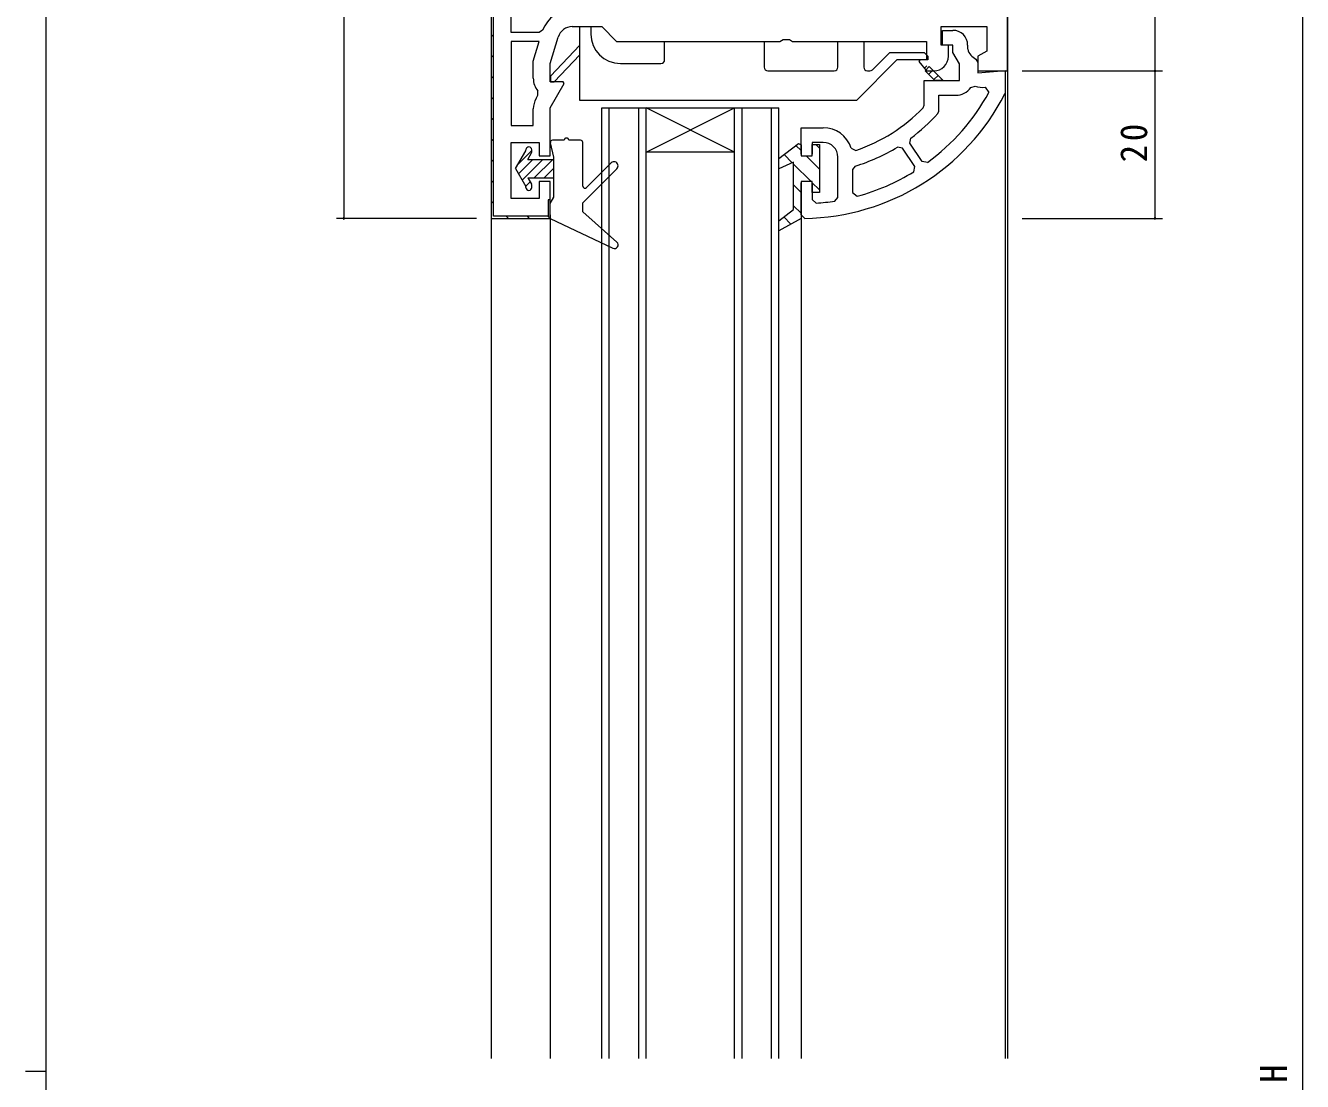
# Model space of a CAD drawing. Units: millimetres on the paper. Extents: x -420 to 373, y -297 to 267.
# Drawn here: x -420.5 to -247.3, y 0.5 to 143.7 of the extents above; entities that cross this region are included whole.
import ezdxf
from ezdxf.enums import TextEntityAlignment as Align

# ---------------------------------------------------------------- set-up
doc = ezdxf.new("R2010")
doc.units = ezdxf.units.MM
for name, color, linetype, lineweight in [('0-1_YKK_ZWAK', 7, 'Continuous', 9), ('0-3_YKK_12', 2, 'Continuous', 9), ('0-4_YKK_D', 6, 'Continuous', 9), ('0-6_YKK_13', 4, 'Continuous', 9), ('0-7_YKK_11', 7, 'Continuous', 9)]:
    doc.layers.add(name, color=color, linetype=linetype, lineweight=lineweight)
doc.styles.add('ＭＳ ゴシック', font='')
doc.styles.get('ＭＳ ゴシック').set_extended_font_data('MS Gothic')

msp = doc.modelspace()

# ---------------------------------------------------------------- linework, layer by layer
at = {"layer": '0-1_YKK_ZWAK'}
for p, q in [((-417.7, -260.6), (-417.7, 264.4)), ((-420.5, 1.9), (-417.7, 1.9))]:
    msp.add_line(p, q, dxfattribs=at)
at = {"layer": '0-3_YKK_12'}
for p, q in [((-357.343, 223.013), (-357.343, 3.644)), ((-287.343, 178.039), (-287.343, 3.644)), ((-287.643, 134.658), (-287.643, 3.644)), ((-342.343, 3.644), (-342.343, 132.539)), ((-342.343, 132.539), (-318.343, 132.539)), ((-341.343, 3.644), (-341.343, 132.539)), ((-337.343, 3.644), (-337.343, 132.539)), ((-336.343, 3.644), (-336.343, 132.539)), ((-324.343, 126.539), (-336.343, 132.539)), ((-336.343, 126.539), (-324.343, 132.539)), ((-324.343, 3.644), (-324.343, 132.539)), ((-323.343, 3.644), (-323.343, 132.539)), ((-319.343, 3.644), (-319.343, 132.539)), ((-318.343, 3.644), (-318.343, 132.539)), ((-324.343, 126.539), (-336.343, 126.539)), ((-349.343, 118.039), (-349.343, 3.644)), ((-315.343, 118.039), (-315.343, 3.644))]:
    msp.add_line(p, q, dxfattribs=at)
at = {"layer": '0-4_YKK_D'}
for p, q in [((-377.343, 207.539), (-377.343, 117.539)), ((-247.343, 170.539), (-247.343, -166.461)), ((-267.343, 168.539), (-267.343, 137.539)), ((-285.343, 137.539), (-266.343, 137.539)), ((-285.343, 137.539), (-266.343, 137.539)), ((-267.343, 137.539), (-267.343, 117.539)), ((-359.336, 117.539), (-378.343, 117.539)), ((-285.343, 117.539), (-266.343, 117.539))]:
    msp.add_line(p, q, dxfattribs=at)
for centre, start, end in [((-267.343, 137.539), 90, 270), ((-267.343, 137.539), 90, 270), ((-267.343, 137.539), 270, 90), ((-267.343, 137.539), 270, 90), ((-377.343, 117.539), 90, 270), ((-377.343, 117.539), 270, 90), ((-267.343, 117.539), 90, 270), ((-267.343, 117.539), 270, 90)]:
    msp.add_arc(centre, 0.106, start, end, dxfattribs=at)
at = {"layer": '0-6_YKK_13'}
for p, q in [((-345.335, 143.539), (-343.835, 143.539)), ((-345.335, 133.539), (-345.335, 143.539)), ((-343.835, 143.539), (-343.835, 142.539)), ((-345.335, 141.016), (-349.335, 136.839)), ((-348.835, 136.039), (-345.335, 139.701)), ((-339.835, 138.539), (-334.335, 138.539)), ((-302.335, 139.039), (-307.835, 133.539)), ((-305.668, 137.685), (-303.315, 140.039)), ((-349.335, 136.839), (-349.335, 136.039)), ((-319.835, 137.539), (-310.835, 137.539)), ((-306.335, 137.539), (-306.022, 137.539)), ((-349.335, 136.039), (-348.835, 136.039)), ((-307.835, 133.539), (-345.335, 133.539)), ((-347.443, 128.139), (-349.043, 128.139)), ((-345.243, 128.139), (-346.843, 128.139)), ((-354.043, 124.289), (-352.643, 126.713)), ((-353.693, 124.894), (-351.843, 126.744)), ((-352.643, 126.713), (-352.643, 126.839)), ((-352.397, 125.539), (-351.896, 126.406)), ((-351.843, 126.606), (-351.843, 126.839)), ((-348.843, 125.839), (-349.333, 127.764)), ((-344.943, 121.918), (-344.943, 127.839)), ((-353.643, 123.597), (-351.702, 125.539)), ((-353.15, 122.743), (-350.355, 125.539)), ((-352.397, 125.539), (-348.843, 125.539)), ((-351.508, 123.039), (-349.008, 125.539)), ((-348.843, 120.405), (-348.843, 125.839)), ((-344.431, 121.706), (-341.082, 125.055)), ((-354.043, 124.289), (-352.643, 121.864)), ((-352.397, 123.039), (-351.896, 122.171)), ((-352.397, 123.039), (-348.843, 123.039)), ((-350.16, 123.039), (-348.843, 124.356)), ((-340.304, 124.277), (-344.943, 119.639)), ((-352.657, 121.889), (-352.072, 122.474)), ((-352.643, 121.739), (-352.643, 121.864)), ((-351.843, 121.739), (-351.843, 121.971)), ((-349.343, 119.539), (-348.843, 120.405)), ((-349.343, 117.539), (-349.343, 119.539)), ((-344.943, 118.439), (-344.943, 119.639)), ((-344.943, 118.439), (-340.31, 114.312)), ((-349.343, 117.539), (-340.858, 113.487))]:
    msp.add_line(p, q, dxfattribs=at)
for points in [[(-333.835, 139.039), (-333.835, 141.539), (-320.335, 141.539), (-320.335, 138.039)], [(-310.335, 138.039), (-310.335, 141.539), (-306.835, 141.539), (-306.835, 138.039)], [(-303.315, 140.039), (-298.635, 140.039), (-298.135, 139.539), (-298.135, 139.039), (-302.335, 139.039)]]:
    msp.add_lwpolyline(points, dxfattribs=at)
for centre, radius, start, end in [((-339.835, 142.539), 4, 180, 270), ((-334.335, 139.039), 0.5, 270, 0), ((-319.835, 138.039), 0.5, 180, 270), ((-310.835, 138.039), 0.5, 270, 0), ((-306.335, 138.039), 0.5, 180, 270), ((-306.022, 138.039), 0.5, 270, 314.99998), ((-349.043, 127.839), 0.3, 90, 194.29437), ((-347.143, 128.139), 0.3, 0, 180), ((-345.243, 127.839), 0.3, 0, 90), ((-352.243, 126.839), 0.4, 0, 180), ((-352.243, 126.606), 0.4, 330, 0), ((-340.693, 124.666), 0.55, 314.99998, 135), ((-352.243, 121.739), 0.4, 180, 0), ((-352.243, 121.971), 0.4, 0, 30), ((-344.643, 121.918), 0.3, 180, 314.99998), ((-340.643, 113.939), 0.5, 244.47647, 48.30571)]:
    msp.add_arc(centre, radius, start, end, dxfattribs=at)
at = {"layer": '0-7_YKK_11'}
for p, q in [((-354.643, 142.739), (-354.643, 183.239)), ((-357.343, 142.485), (-357.043, 142.185)), ((-354.643, 141.539), (-354.643, 130.139)), ((-357.343, 139.656), (-357.043, 139.356)), ((-357.343, 136.828), (-357.043, 136.528)), ((-298.274, 138.237), (-298.641, 137.87)), ((-297.468, 137.629), (-298.033, 137.064)), ((-296.761, 136.922), (-297.326, 136.357)), ((-292.306, 135.288), (-291.723, 135.466)), ((-290.391, 135.347), (-289.862, 134.616)), ((-357.343, 133.999), (-357.043, 133.699)), ((-357.343, 131.171), (-357.043, 130.871)), ((-357.343, 128.343), (-357.043, 128.043)), ((-316.035, 127.417), (-315.343, 126.725)), ((-313.328, 127.539), (-312.843, 127.053)), ((-308.539, 127.077), (-307.903, 126.758)), ((-357.343, 125.514), (-357.043, 125.214)), ((-317.64, 126.194), (-316.531, 125.085)), ((-316.343, 118.758), (-316.343, 125.173)), ((-316.343, 124.896), (-313.972, 122.526)), ((-314.656, 126.039), (-312.843, 124.225)), ((-310.343, 120.386), (-310.343, 125.839)), ((-298.196, 125.118), (-298.905, 125.242)), ((-307.989, 124.629), (-308.343, 124.151)), ((-308.343, 124.151), (-308.343, 121.029)), ((-357.343, 122.686), (-357.043, 122.386)), ((-316.343, 122.068), (-315.343, 121.068)), ((-315.343, 118.039), (-315.343, 122.339)), ((-313.856, 122.409), (-312.843, 121.396)), ((-313.843, 122.339), (-313.843, 120.103)), ((-357.343, 119.857), (-357.043, 119.557)), ((-349.343, 118.039), (-349.343, 120.039)), ((-313.843, 120.103), (-313.308, 119.604)), ((-310.764, 119.892), (-310.343, 120.386)), ((-355.324, 117.839), (-355.024, 117.539)), ((-352.496, 117.839), (-352.196, 117.539)), ((-349.714, 117.885), (-349.502, 117.673)), ((-316.343, 119.24), (-315.343, 118.24)), ((-314.835, 117.539), (-315.343, 118.039)), ((-317.66, 117.729), (-316.71, 116.778))]:
    msp.add_line(p, q, dxfattribs=at)
for points in [[(-357.343, 207.539), (-357.343, 117.539), (-349.343, 117.539), (-349.343, 122.539), (-350.843, 122.539), (-350.843, 120.239), (-354.643, 120.239), (-354.643, 127.839), (-350.843, 127.839), (-350.843, 126.039), (-349.343, 126.039), (-349.343, 132.539), (-347.453, 135.812), (-347.584, 136.039), (-349.343, 136.039), (-349.343, 138.539), (-348.27, 142.113)], [(-349.343, 118.039), (-349.343, 120.039), (-349.643, 120.039), (-349.643, 117.839), (-357.043, 117.839), (-357.043, 207.239), (-343.643, 207.239), (-343.643, 205.039), (-343.343, 205.039), (-343.343, 207.039)], [(-354.643, 142.739), (-354.643, 183.239), (-342.543, 183.239), (-342.543, 145.839), (-346.355, 145.839)], [(-295.343, 139.539), (-295.343, 141.039), (-296.343, 141.039), (-296.343, 143.539), (-290.143, 143.539), (-290.143, 140.231), (-291.343, 139.539), (-291.343, 137.539), (-287.343, 137.539), (-287.343, 168.539)], [(-350.376, 143.061), (-350.844, 142.739), (-354.643, 142.739)], [(-346.355, 143.539), (-342.343, 143.539), (-340.343, 141.539), (-318.209, 141.539), (-317.776, 141.789), (-316.91, 141.789), (-316.477, 141.539), (-298.343, 141.539), (-298.343, 139.039), (-299.248, 139.039), (-299.364, 138.794), (-298.343, 137.539), (-297.343, 137.539)], [(-298.784, 132.532), (-298.643, 132.88), (-298.643, 136.239), (-293.843, 136.239), (-293.843, 138.48), (-294.743, 140.039), (-294.743, 141.039), (-296.143, 141.039), (-296.143, 143.039), (-294.743, 143.039)], [(-354.643, 141.539), (-354.643, 130.139), (-351.643, 130.139), (-351.643, 132.405)], [(-351.643, 136.539), (-351.643, 138.876), (-350.844, 141.539), (-354.643, 141.539)], [(-292.743, 141.039), (-292.743, 140.596), (-292.728, 140.474)], [(-291.632, 139.147), (-291.343, 138.694), (-291.343, 137.261), (-287.643, 137.584), (-287.643, 134.658), (-287.697, 134.431)], [(-351.268, 133.805), (-351.008, 134.254), (-351.047, 134.812)], [(-296.772, 131.754), (-296.643, 132.09), (-296.643, 134.239), (-294.343, 134.239)], [(-315.343, 126.239), (-315.343, 129.839), (-312.343, 129.839)], [(-298.905, 125.242), (-300.584, 127.731), (-300.467, 128.414)], [(-312.343, 127.839), (-313.843, 127.839), (-313.843, 126.239)], [(-300.053, 123.868), (-299.902, 124.573), (-301.581, 127.063), (-302.256, 127.21)], [(-308.343, 124.151), (-308.343, 121.029), (-307.712, 120.546)]]:
    msp.add_lwpolyline(points, dxfattribs=at)
for points in [[(-297.96, 138.121), (-296.077, 136.239), (-297.208, 136.239), (-298.526, 137.556)], [(-316.343, 118.758), (-316.343, 125.173), (-318.343, 124.242), (-318.343, 125.659), (-315.673, 127.693), (-315.343, 127.52), (-315.343, 126.039), (-313.843, 126.039), (-313.843, 127.539), (-312.843, 127.539), (-312.843, 121.039), (-313.843, 121.039), (-313.843, 122.539), (-315.343, 122.539), (-315.343, 117.539), (-318.343, 115.871), (-318.343, 117.196)]]:
    msp.add_lwpolyline(points, close=True, dxfattribs=at)
for centre, radius, start, end in [((-346.355, 141.539), 4.3, 89.99997, 159.25763), ((-346.355, 141.539), 2, 89.99998, 163.30077), ((-294.743, 141.039), 2, 0, 89.99998), ((-290.788, 140.96), 2, 194.05469, 245.03664), ((-297.343, 139.539), 2, 270, 359.99998), ((-348.843, 136.539), 2.8, 179.99998, 218.05968), ((-294.343, 136.739), 2.5, 269.99997, 324.54309), ((-290.843, 137.806), 2.5, 249.3833, 280.40863), ((-348.843, 132.405), 2.8, 149.99998, 180), ((-315.303, 148.535), 31, 270.86488, 332.93672), ((-315.303, 148.535), 29, 306.14981, 331.3156), ((-315.303, 148.535), 23, 288.76877, 315.90932), ((-315.303, 148.535), 25, 306.40285, 317.8372), ((-312.343, 125.839), 4, 18.03203, 89.99998), ((-312.343, 125.839), 2, 0, 89.99998), ((-315.303, 148.535), 25, 287.01155, 301.45816), ((-315.303, 148.535), 29, 285.175, 301.72586), ((-315.303, 148.535), 29, 273.94423, 279.00407)]:
    msp.add_arc(centre, radius, start, end, dxfattribs=at)

# ---------------------------------------------------------------- texts
at = {"layer": '0-4_YKK_D', "color": 3, "style": 'ＭＳ ゴシック'}
msp.add_text('H', height=3.666, rotation=90, dxfattribs=at).set_placement((-248.343, 0.314), align=Align.BOTTOM_LEFT)
at = {"layer": '0-4_YKK_D', "color": 3, "insert": (-268.343, 125.139), "char_height": 3.666, "attachment_point": 7, "rotation": 90, "style": 'ＭＳ ゴシック'}
msp.add_mtext('\\T1.21;\\W0.95;20', dxfattribs=at)

doc.saveas('drawing.dxf')
